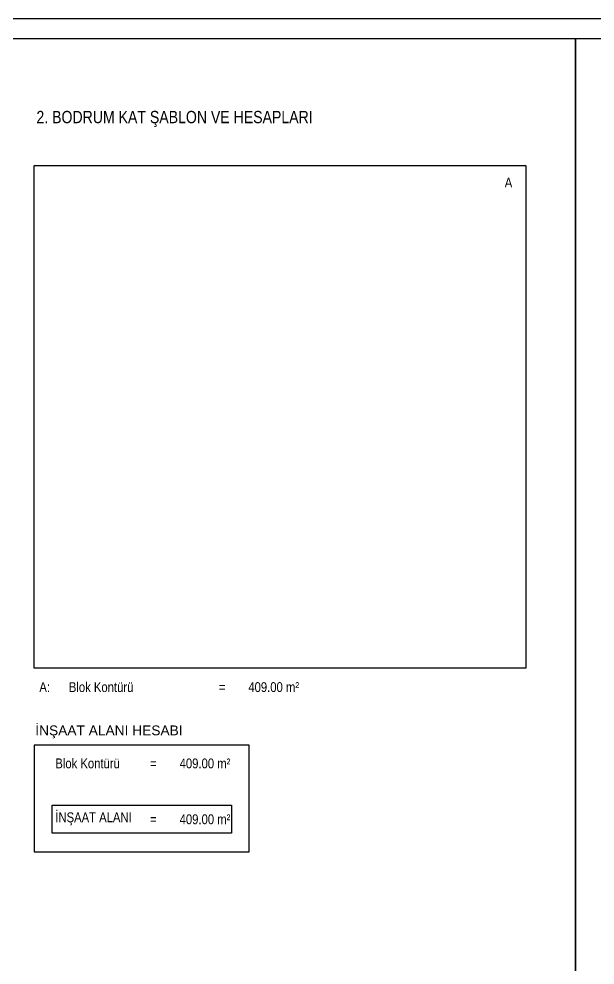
# Model space of a CAD drawing. Header units: millimetres. Extents: x 82776 to 137242, y 11666 to 27998.
# Drawn here: x 97270 to 98441, y 21628 to 23554 of the extents above; entities that cross this region are included whole.
import ezdxf

# ---------------------------------------------------------------- set-up
doc = ezdxf.new("R2010")
doc.units = ezdxf.units.MM
for name, color, linetype in [('0_IFC_Insaat Alan Sema', 50, 'Continuous'), ('0_IFC_Legend_Viewport', 7, 'Continuous'), ('0_IFC_Text_Explanation_100', 231, 'Continuous'), ('0_IFC_Text_Explanation_50', 231, 'Continuous')]:
    doc.layers.add(name, color=color, linetype=linetype)
doc.styles.add('IFC_TEXT', font='ARIALN.TTF')

# ---------------------------------------------------------------- blocks, each defined once
blk = doc.blocks.new('*U706')
at = {"layer": '0_IFC_Legend_Viewport', "transparency": 33554687}
blk.add_lwpolyline([(-4296.5, 2920), (0, 2920), (0, 0), (-4296.5, 0)], close=True, dxfattribs=at)
at = {"style": 'IFC_TEXT'}
for tag, p in [('PAFTA', (-2975.3, 17.9)), ('KOT', (-1159.1, 18)), ('OLCEK', (-110.4, 17.9))]:
    blk.add_attdef(tag, p, '', height=35, dxfattribs=at)
blk = doc.blocks.new('*U982')
at = {"layer": '0_IFC_Legend_Viewport', "transparency": 33554687}
blk.add_lwpolyline([(-3962.7, 2920), (0, 2920), (0, 0), (-3962.7, 0)], close=True, dxfattribs=at)
at = {"style": 'IFC_TEXT'}
for tag, p in [('PAFTA', (-2808.4, 17.9)), ('KOT', (-1159.1, 18)), ('OLCEK', (-110.4, 17.9))]:
    blk.add_attdef(tag, p, '', height=35, dxfattribs=at)
blk = doc.blocks.new('B _B2_SEMA')
at = {"layer": '0_IFC_Insaat Alan Sema', "ltscale": 120}
blk.add_lwpolyline([(-2000, 0), (0, 0), (0, -2045), (-2000, -2045)], close=True, dxfattribs=at)
at = {"layer": '0_IFC_Text_Explanation_50', "insert": (-86.4, -48.9), "char_height": 40, "attachment_point": 1, "style": 'IFC_TEXT'}
blk.add_mtext_dynamic_manual_height_columns('A', width=46.611, gutter_width=281.5, heights=[0], dxfattribs=at)
blk = doc.blocks.new('B B2 SABLON VE HESAPLAR')
at = {"layer": '0_IFC_Text_Explanation_50'}
for points in [[(0, -374), (437.4, -374), (437.4, -156.7), (0, -156.7)], [(36.5, -279.1), (401, -279.1), (401, -335.8), (36.5, -335.8)]]:
    blk.add_lwpolyline(points, close=True, dxfattribs=at)
at = {"layer": '0_IFC_Text_Explanation_50', "char_height": 20, "attachment_point": 1, "style": 'IFC_TEXT'}
for s, width, insert in [('\\pxi-3,l4,t4;A:^IBlok Kontürü ', 395.703, (-9.6, -28.6, 17472.6)), ('\\pxi-3,l4,ql,t4;=^I409.00 m²', 210.298, (355.4, -28.6, 17472.6)), ('{\\fArial|b0|i0|c162|p34;İNŞAAT\\fArial|b0|i0|c0|p34; ALANI HESABI}', 325.68, (2.1, -116.7)), ('Blok Kontürü', 185.668, (42.9, -183.8)), ('\\pxi-3,l4,t4;=^I409.00 m²', 185.668, (215.7, -183.9)), ('İNŞAAT ALANI', 185.668, (42.9, -293.5)), ('\\pxi-3,l4,t4;=^I409.00 m²', 185.668, (215.7, -297.5))]:
    blk.add_mtext_dynamic_manual_height_columns(s, width=width, gutter_width=281.5, heights=[0], dxfattribs=dict(at, insert=insert))

msp = doc.modelspace()

# ---------------------------------------------------------------- linework, layer by layer
msp.add_lwpolyline([(82776.4, 23553.6), (82776.4, 20553.6), (135318.5, 20553.3), (135318.5, 23553.3)], close=True)

# ---------------------------------------------------------------- block references
for name, p in [('*U982', (98401.6, 20593.6)), ('*U706', (102698.1, 20593.6)), ('B B2 SABLON VE HESAPLAR', (97301, 22232.6))]:
    msp.add_blockref(name, p)
at = {"xscale": 0.5, "yscale": 0.5, "zscale": 0.5}
msp.add_blockref('B _B2_SEMA', (98301, 23255.1), dxfattribs=at)

# ---------------------------------------------------------------- texts
at = {"layer": '0_IFC_Text_Explanation_100', "transparency": 33554687, "insert": (97305.5, 23366.4), "char_height": 25, "attachment_point": 1, "style": 'IFC_TEXT'}
msp.add_mtext_dynamic_manual_height_columns('2. BODRUM KAT ŞABLON VE HESAPLARI', width=1260.02, gutter_width=281.5, heights=[0], dxfattribs=at)

doc.saveas('drawing.dxf')
